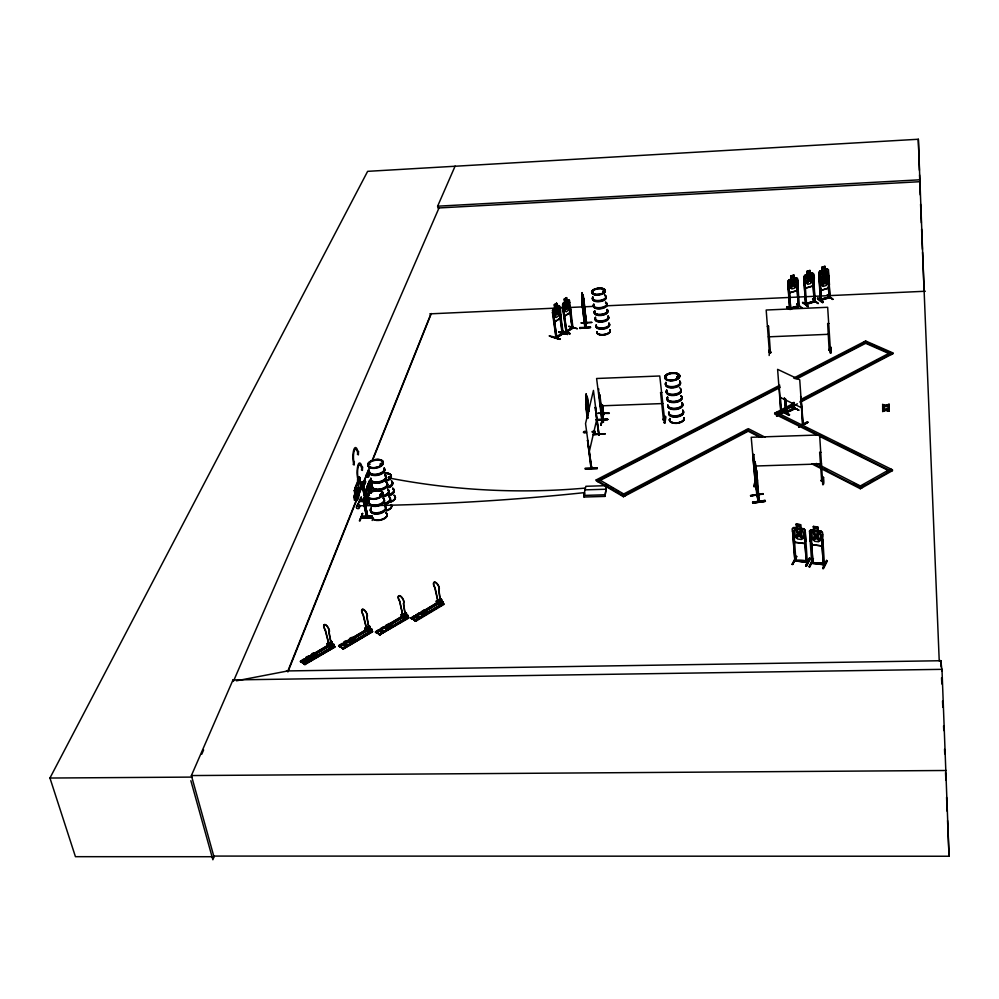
<?xml version="1.0" encoding="UTF-8"?>
<svg xmlns="http://www.w3.org/2000/svg" width="999" height="999" viewBox="0 0 999 999"><rect width="100%" height="100%" fill="white"/><g stroke="black" fill="none" stroke-linecap="round" stroke-linejoin="round"><path stroke-width="1.5" d="M440.309 600.474L440.734 599.4M440.434 600.411L440.447 599.313M814.035 301.835C814.397 298.726 815.796 302.809 814.21 301.748L812.437 275.899L813.498 275.774L812.437 275.899M676.173 423.289L676.173 423.189A7.418 3.759 -6.1 0 1 669.867 418.618M805.843 303.646C805.044 302.335 808.466 304.483 805.656 304.608L803.82 278.509L804.882 278.384L804.008 278.659M330.344 643.518L330.407 642.507L330.769 643.244M331.656 642.007L330.619 643.368M331.755 642.782L331.281 641.833L332.055 642.295M797.364 278.459L799.387 306.318L799.337 305.332L798.476 306.606L796.44 280.507L797.502 280.382L796.44 280.507M440.721 599.15L441.408 599.887M415.746 621.278L444.043 604.37L440.609 601.922L440.259 598.601L441.533 599.363L441.87 602.672M789.922 308.291L790.571 307.829M830.619 347.515L831.006 353.097L830.369 353.122L830.569 347.103M830.681 347.527L830.519 353.047L830.519 347.053M829.133 349.825L830.356 349.263L830.444 350.449L827.659 307.28L766.183 310.027L769.455 352.959L769.38 351.998L770.641 351.948M827.647 323.589L828.683 323.539L827.647 323.589L829.17 350.324L830.444 350.262M830.381 349.488L829.357 349.313M822.751 481.318L821.69 480.994M821.39 480.319L822.689 480.282L821.365 480.581M822.726 484.577C821.328 466.883 825.274 484.577 822.726 484.577L822.901 484.49M823.588 477.647L823.376 484.478L823.114 477.659M819.655 452.41L820.816 452.372L819.655 452.41L821.69 481.031M359.016 477.972L359.228 479.008M359.39 478.309L359.253 477.21L359.403 477.847M360.939 486.888L358.991 477.859L361.363 487.562M359.915 478.209L354.458 490.534M368.144 628.034L368.444 627.022L368.843 627.697M369.205 627.497L369.043 626.485L369.268 627.122M360.889 487.175L360.989 487.999M361.788 487.337L356.393 500.724C363.099 498.626 354.333 467.32 359.553 491.383M365.234 494.18L364.435 493.294L365.085 493.456M364.623 494.205L364.972 494.842M368.856 498.688L366.783 504.358L366.396 502.659M586.226 399.475L587.574 409.578L587.899 404.046M802.459 424.513L800.873 396.566L803.271 424.55C801.448 425.312 804.232 422.377 802.447 423.763M353.958 496.94L354.807 494.667L354.42 490.447L356.531 500.711M405.956 613.748C403.946 611.65 406.893 613.973 406.406 612.924L407.03 616.108L404.682 614.66M756.83 476.386L756.73 478.134L754.682 461.675L755.506 463.873M363.274 498.851C364.385 497.44 362.362 500.936 364.011 502.572M780.968 412.862C782.804 412.799 780.331 414.41 781.38 413.062M779.232 386.138L780.993 413.836M362.437 483.504C363.424 483.341 361.65 481.918 361.875 482.367L366.783 504.358M441.071 600.174L440.409 599.437L440.934 600.287M440.472 599.512L441.396 599.974M597.352 468.356L585.277 468.731M597.302 467.857L585.227 468.206M331.243 642.956L331.393 641.995M585.227 469.105L597.302 468.668M590.496 327.16L579.807 327.585M758.416 500.274L759.252 501.823L756.605 470.829M770.529 351.948L769.555 351.785M770.504 352.697L769.692 352.984M770.666 352.222L770.729 352.722M759.19 500.649L757.304 495.117M595.192 432.13L592.27 432.155L595.192 432.155L595.204 431.243L592.27 431.443M757.08 494.143L756.618 495.329L758.678 501.898L755.269 463.798M769.605 349.987L769.155 355.494M579.807 327.572L579.807 328.371L590.546 327.56L579.807 328.396M754.07 486.625L755.294 479.233L754.769 486.625L754.07 486.65L755.269 479.233M754.257 466.583L757.367 495.854L753.883 454.57L752.746 454.607L755.331 483.017M768.518 326.136L767.482 326.373L768.518 326.136L770.479 352.972L770.429 351.735M755.182 483.329L756.181 483.366M756.38 482.554L755.019 482.03M586.425 432.455C582.529 433.941 582.567 430.332 586.425 431.556M753.883 454.57L752.746 454.607M368.506 627.909L368.206 627.16M368.743 627.772L368.369 627.047M368.968 627.634L368.606 626.91L369.081 627.559M332.055 642.607L332.043 641.92M776.523 415.946L785.314 411.276M560.726 314.548C559.215 326.223 563.261 300.487 556.93 306.531M570.629 308.928L570.117 312.487L564.835 315.921M570.541 308.903L570.267 312.575L564.785 316.071L563.736 313.411M785.489 411.338L776.535 415.909M785.464 410.914L776.76 416.084M405.582 613.124L405.744 613.848M369.33 626.311L370.467 629.894L369.243 629.12L368.831 625.786L370.067 626.56L368.993 626.51L369.205 627.26M440.659 600.287L440.134 599.675M560.102 338.848C562.462 341.396 534.34 330.607 560.189 339.373M560.114 339.335L551.923 336.401M561.8 330.731L570.092 333.666L561.825 331.156M570.017 333.616L561.525 331.418M388.599 477.734C391.146 477.947 388.648 475.699 388.711 477.909M388.861 476.998L388.923 477.647M381.506 494.73L380.969 494.343M382.118 494.592C380.294 497.452 379.645 492.807 380.806 494.955M371.778 517.457L361.114 517.282L371.665 516.883M379.832 495.092L380.307 494.468M380.407 495.204L380.144 494.567M380.469 464.173L382.018 463.386L381.618 463.961M382.018 463.449L381.843 464.235M368.993 495.354L369.043 494.817M368.693 495.204L369.268 494.68M664.285 423.014L665.247 416.358L665.933 416.895L664.947 422.989L664.223 422.452L664.934 422.964M368.656 500.412L359.765 500.624L368.668 500.312M362.162 481.63L362.512 482.779L361.613 483.528L365.434 500.911L361.913 483.216M369.38 464.785L369.942 464.223L368.718 464.423M369.205 464.223L369.655 463.986M664.535 419.081L663.386 418.918L663.486 420.154L660.576 392.619L661.65 392.582L660.576 392.619M663.386 419.418L664.697 418.868M664.31 422.49L665.222 416.358M604.919 496.403L606.643 485.651L585.864 486.288L583.791 495.429L584.015 497.027L604.919 496.403L606.643 485.651M603.359 421.566L602.022 421.341L603.321 421.291M598.988 391.958L602.147 422.315L603.196 422.315M591.108 468.469L591.283 467.832M598.701 433.504L598.551 434.19M591.595 466.895C590.184 468.731 592.145 464.935 591.62 468.519L585.539 423.588L593.456 390.434L599.088 435.164L598.688 433.566M591.683 467.882L587.537 440.134L591.033 468.494M598.563 434.128L598.688 435.177L599.338 434.602M602.185 419.155L600.874 425.274L602.822 419.193L602.172 419.218M600.874 425.262L602.722 418.631M603.371 422.315L603.209 421.066M604.919 434.115L593.219 434.328M599.875 394.93L598.763 395.179L599.875 394.93L603.321 422.277M609.29 413.436L597.664 413.299L609.365 413.074M595.117 407.804L595.654 407.242L595.504 410.726M601.947 419.667C603.146 418.244 601.298 417.857 602.222 418.668M584.015 497.027L584.902 493.106M603.708 414.173L603.196 413.711L601.835 418.618M601.922 419.58L603.471 413.598M589.298 451.648L597.065 418.007M598.626 388.686L598.763 390.397M587.537 414.385C585.726 402.31 588.099 424.275 588.636 409.64M591.795 322.477L581.168 322.989M585.601 404.72L586.138 404.158L587.412 418.344M781.106 411.263L789.123 415.284L781.593 411.039M585.639 396.091L586.226 394.068L588.911 411.401M586.188 399.425L586.226 394.068M586.213 395.142L586.076 397.452L586.363 396.266M587.824 418.331C584.69 411.838 586.076 377.572 588.848 409.353M789.085 415.347L789.547 414.548L781.493 410.552M789.497 415.072L781.468 411.026M582.654 295.954L586.525 323.289L583.241 295.267L582.829 294.73L582.542 295.966L582.242 292.62L581.705 294.33L582.242 292.782M585.339 326.848L585.514 326.448M584.927 326.885L586.076 322.652M586.163 321.865L586.463 322.29M586.613 323.177L583.94 304.782M586.438 322.627L585.039 327.859L581.818 301.76L584.952 327.809M788.611 289.86L789.772 292.844L797.264 290.559L798.126 287.038M814.098 282.43C811.363 292.27 817.157 273.826 812.287 272.989L810.276 273.651M828.408 287.924L829.432 284.553L828.908 275.974L827.671 275.15L828.908 275.974M819.58 278.921L820.129 287.437L821.19 290.347L828.546 288.049L829.37 284.503M828.995 278.296L828.109 281.793L820.691 284.066L819.517 281.181M582.966 297.277L583.553 301.785M823.813 273.626C822.664 276.024 829.607 263.261 824.525 274.6C828.945 277.385 825.449 280.045 823.988 275.412M583.453 311.213L584.465 307.38M582.917 308.666L583.603 311.351L584.577 307.38M581.793 298.576L581.793 294.268L585.626 327.372M582.941 294.73L582.542 295.804M581.93 298.664L582.954 294.855M583.628 298.264L582.305 303.234L583.666 298.264L584.49 307.455L584.378 303.746M365.659 481.593L365.01 481.618M360.989 500.162L360.327 500.187M330.532 643.543L330.145 642.632L330.644 643.294M581.967 294.58L582.23 293.581M582.105 295.629L582.367 294.643M361.188 496.878L358.079 504.083M754.432 464.473L754.682 463.836L755.019 465.447M755.731 478.583L754.707 463.973M362.575 513.848L359.428 520.904L362.562 513.424L362.063 513.948M804.707 543.493L805.431 541.158M805.918 540.072L804.819 543.631L794.829 542.37L793.131 538.461L794.829 542.37M788.611 308.928C784.39 306.531 788.461 305.831 790.122 309.053M786.987 306.618L790.059 309.128M802.497 302.547L808.166 306.606L802.984 302.46M808.029 306.581L802.846 302.435L808.104 306.081M809.652 530.919L810.351 540.746L811.887 544.667L821.952 545.953L823.076 542.37M822.514 302.572L822.989 301.898M556.992 306.381L556.643 303.221L554.233 304.683L554.757 307.929L552.584 310.539L556.231 338.186L556.593 336.663M566.495 330.981L566.133 332.505L562.574 304.882L563.074 303.284L564.735 302.285M562.587 304.92L563.161 303.309L568.531 299.837L569.492 300.437L573.026 328.034L566.208 332.455L562.425 306.755L563.061 306.356L566.92 332.03L565.846 332.342L572.802 327.822M372.152 520.479L373.226 517.569M364.335 500.124L367.682 517.594L364.448 499.512M367.982 517.445L364.136 499.238L367.807 517.494M363.299 499.7L366.733 517.607L367.132 516.858M366.67 501.935L368.244 497.764C365.709 496.166 367.782 480.569 366.608 489.797M362.562 513.424L360.09 520.879M368.656 497.752L366.233 504.27L366.72 502.722M364.635 499.213L364.41 500.262L360.189 500.249M360.639 500.899L360.964 497.614L361.626 499.2L360.639 500.899L360.964 497.614M364.485 493.256L364.16 494.143L368.893 482.942L364.897 495.067M368.893 482.942L364.685 494.018L366.758 504.245M364.473 495.079L368.481 482.954M363.012 500.024L363.911 498.838L363.012 500.024L366.645 517.482M360.976 500.886L361.301 497.602M769.055 350.137L769.692 350.125M370.567 483.341L369.942 482.367L368.319 486.463L368.606 493.131L369.642 493.069L371.266 488.948L371.94 484.328L371.316 480.969M371.266 486.55L372.065 484.328L371.441 480.969L370.442 483.341C367.932 472.889 373.688 491.845 370.704 493.106M366.246 500.886L363.049 483.641M371.603 490.659L370.579 493.106L370.342 492.195L370.941 493.119M371.403 482.08L371.528 484.852L371.815 484.115M367.145 486.525L369.593 480.507L370.13 480.944M367.27 486.525L369.593 480.656M214.323 856.081L212.874 859.752L190.859 780.681M364.66 483.966L364.997 480.744L365.646 482.317L364.66 483.966L364.997 480.744M358.042 504.158L361.363 497.427M358.941 492.032C363.186 479.745 360.814 490.996 361.388 487.262M356.93 498.476L361.563 486.513M368.968 468.519L287.912 670.928L236.413 680.831M371.865 461.288L430.919 313.811M287.887 671.952L356.144 501.411M363.661 482.617L368.868 469.605M372.34 460.939L431.331 313.511M364.997 483.966L365.334 480.731M353.833 496.94L356.481 488.111L357.542 488.061L357.829 494.717L356.168 498.863L355.519 497.902L354.483 500.324L355.382 498.089M359.977 478.134L355.02 489.235M754.645 479.82L755.344 479.82M358.916 478.084L359.253 477.21M354.832 488.286L359.278 477.322L361.076 488.111M354.32 490.534L359.777 477.41M359.116 478.796L359.378 478.146M828.97 296.653C831.193 295.779 827.147 297.702 829.957 297.59L828.471 269.693L827.234 268.856L825.087 269.605M830.082 297.54L820.579 300.449L821.59 300.112L821.34 299.026L820.716 299.475M814.135 301.798L815.221 300.711M677.722 376.586L676.71 377.11M677.022 376.835L677.684 376.236M677.909 376.573L678.571 376.573L677.971 377.26M814.023 300.824L814.934 300.599M201.748 754.245L203.609 749.962M439.011 207.942L233.379 681.405L233.004 679.919L941.982 669.342L949.05 856.243L213.761 856.081M924.137 291.308L918.331 139.248L367.632 171.341L49.95 778.034L75.437 856.68L213.936 856.717L191.396 775.561L233.004 679.919M805.519 303.496L814.173 301.298L805.644 303.684M805.581 304.433L803.82 278.509M920.079 181.693L437.924 208.004L437.624 206.194L455.107 166.121M665.709 377.672L666.283 376.973M665.709 377.272L666.408 376.973L665.771 377.435M665.983 377.535L665.971 377.073M799.387 306.318L789.834 309.215M792.02 564.36L792.731 564.472L796.628 556.356L792.731 564.472M789.672 309.041L787.786 283.129L788.661 282.867L790.671 309.016L790.309 307.854M790.796 308.966L788.661 282.867M811.575 562.912L809.739 566.845L809.078 566.683M809.64 566.683L811.6 562.462M812.886 559.178L813.473 558.728M603.196 413.711L602.135 404.707M602.472 419.58L603.808 413.761M571.903 327.41L572.964 326.985L572.502 328.334M568.955 302.809L569.592 302.397L568.955 302.809L572.315 328.421L569.905 306.83M562.062 333.067L562.837 332.555M562.287 333.878L562.599 332.63M556.368 336.738L555.943 338.112L562.961 333.479M824.525 563.536L812.999 562.612L824.437 563.436L824.737 564.622L811.712 563.286L809.502 530.856L810.988 529.87M824.662 563.548L824.6 564.897M826.523 560.364L827.297 561.076L823.488 568.656L822.764 568.556L826.747 560.926M826.623 560.427L822.751 567.944M826.648 560.839L822.939 568.506M821.278 534.927L822.589 534.815L821.278 534.927L823.388 564.822L823.401 563.361M823.151 564.697L823.526 563.324M821.403 534.665L823.313 564.747M813.111 562.05C813.086 565.609 812.999 559.465 811.625 563.236L824.462 564.872L822.414 532.467L822.514 536.8M821.952 545.953L811.887 544.667M809.015 566.758L811.65 561.65M811.538 562.499L809.739 566.845M807.354 561.113L807.18 561.45C779.208 560.102 811.925 558.916 806.343 562.449L804.083 532.642L805.394 532.529L804.083 532.642M805.669 566.171L809.54 558.029L805.656 565.559L806.38 566.271L810.201 558.641L806.38 566.271M807.18 561.45L807.492 562.562L794.779 560.576L796.066 561.026L795.704 559.952C792.919 559.815 797.339 558.703 796.203 560.764M820.903 531.056L817.969 530.694L820.117 532.217L820.579 539.123L818.631 541.795L814.635 541.296L812.287 538.074L811.8 531.193L813.86 530.219L813.448 526.373L813.661 530.157L810.926 529.732L820.903 531.056L822.364 532.554L820.853 531.181M810.164 540.834L812.025 544.48M796.128 559.69L794.692 559.502M810.813 533.616L809.627 533.466L810.813 533.616L812.911 563.361M604.532 291.633L602.697 291.483M792.02 564.385L794.704 559.303M792.607 563.898L794.63 560.102M602.897 291.296L603.246 291.958M602.984 291.795L604.682 291.621L602.847 291.92M805.768 540.034L805.057 530.219L803.733 528.708L805.157 530.269L807.354 562.524M800.511 524.725L796.265 524.113L800.511 524.725L800.649 528.533L803.646 528.896M592.557 291.783L593.144 292.395M593.381 292.282L592.357 292.158L593.169 291.72M793.818 531.081L792.507 531.193L793.818 531.081L795.941 561.013M368.906 626.598L369.58 627.06M368.194 627.896L369.255 626.685M756.53 494.218L756.767 494.792M406.518 617.832L392.12 626.435M382.093 494.742L380.444 495.192L380.557 494.28M389.972 477.697L389.473 477.035M389.56 477.859C385.589 476.898 390.959 479.395 389.947 476.923M603.171 412.737L603.521 413.199M382.355 464.173L381.718 463.336M380.569 463.623L381.031 464.523M380.519 463.836L381.918 463.761L381.318 464.498M827.671 275.15L820.354 277.422L819.417 278.871L820.404 277.46L822.664 276.873M788.498 289.91L787.986 281.306L788.823 279.845L791.108 279.258L790.771 275.961L794.03 275.037L794.155 278.396L795.828 278.983L796.253 284.977L794.829 288.024L791.857 288.936L790.072 286.85L789.647 280.856L791.171 279.295L790.883 276.036M788.049 281.356L788.923 279.982L796.29 277.747M810.127 273.751L809.914 270.529L806.942 271.428L807.204 274.688L805.694 276.248L806.093 282.242L807.854 284.315L810.813 283.416L812.237 280.369L811.837 274.388L810.177 273.788L810.014 270.392L806.83 271.353L807.092 274.613L804.869 275.237L803.983 276.735L804.57 285.327M813.436 273.901L812.249 273.102L804.919 275.324L803.933 276.686M822.177 270.554L820.666 272.103L821.041 278.084L822.776 280.17L825.736 279.27L827.16 276.224L826.785 270.242L825.137 269.655L824.887 266.396L821.927 267.295L822.177 270.554L819.842 271.091L818.968 272.59L819.967 287.437M794.342 408.454C793.543 410.964 781.593 413.074 786.663 411.925L793.581 408.391L785.651 412.15M405.794 613.673L405.619 612.974M405.219 613.249L405.182 614.06M356.705 484.652L357.917 483.541M357.929 483.391L356.818 484.515M666.408 377.36L666.383 376.885M312.637 655.069L300.974 662L300.399 661.563L327.947 645.279M301.174 662.087L329.795 645.242M307.779 658.353C305.357 662.175 296.303 663.486 303.609 659.153L307.642 662.2M334.116 645.779L303.808 663.486L304.47 664.323L334.628 646.59L304.383 664.26M304.358 664.223L300.549 660.951M821.353 480.044L821.415 481.318M572.989 328.022L572.452 326.973M334.578 646.54L333.778 644.268L330.769 646.041L331.106 647.564L327.759 645.342L327.11 643.618L329.108 642.444M566.683 331.168L565.721 331.418L565.821 332.392M572.102 328.259L569.88 311.75M556.78 336.863L555.819 337.175L562.1 333.329M562.125 332.992L563.124 332.642L563.261 333.616L559.403 306.094M563.136 332.679L562.574 333.079M366.733 629.557L338.624 645.991L341.783 643.606L345.879 646.603L341.783 643.606M351.511 639.497L339.623 646.278L340.022 646.927M342.17 648.114L342.744 648.688L372.315 631.243L342.669 648.638L338.786 645.379M372.003 631.218L372.639 631.63L343.219 649.025L372.627 631.643M401.91 616.633L375.424 632.13L378.546 629.77L382.679 632.717L378.546 629.77M376.311 632.729L381.755 629.545M403.109 613.523L401.173 614.672L401.785 616.383L405.232 618.506L404.932 616.995L407.842 615.272L408.591 617.532L379.807 634.715L378.708 634.19L384.265 631.106M603.184 291.159L602.797 292.058M602.909 291.546L604.358 291.446M603.721 291.883L603.708 291.221M411.888 618.93L411.301 618.356M411.775 618.831L412.412 619.255L417.57 616.183M389.86 477.797L390.347 477.16M420.104 617.707L414.635 620.379M380.669 463.524C378.509 465.322 383.891 464.71 381.93 463.361M438.186 599.974L436.288 601.098L436.9 602.797L440.384 604.894L440.109 603.384L442.957 601.685L443.731 603.983L415.222 620.941L411.176 617.732L414.061 616.008L418.181 618.531L414.061 616.008M781.755 413.898L780.394 396.653M769.392 351.81L769.717 352.734M663.498 419.905L664.56 419.83M793.855 527.597L792.482 528.733L794.692 557.629M809.602 531.006L810.951 529.945M785.589 398.913L786.613 412.774L785.301 398.763M793.281 407.967C795.853 405.244 793.231 414.398 793.805 402.385M794.405 407.717L793.83 408.054M794.48 408.716L785.813 413.099L784.777 399.313M820.391 300.224L818.793 274.363L819.667 274.101L821.44 300.212M759.078 500.736L756.867 495.179M758.553 501.223C760.351 502.147 753.933 485.002 755.993 481.593M577.397 328.771L568.943 326.548M821.565 481.068L822.801 480.994M822.664 481.293L822.514 479.97M571.94 327.672L566.533 331.243L572.227 327.759M563.174 333.616L556.418 338.112M566.72 331.181L566.071 331.568M558.978 331.768L567.582 334.428M559.015 332.317L567.594 334.478M562.375 333.416L556.63 336.925M553.758 318.968L554.932 321.74L560.302 318.132M554.932 321.74L560.364 318.206M568.531 299.837L567.045 300.799M556.018 338.062L552.435 312.387L553.084 311.975L556.955 337.799L556.88 336.75M553.371 312.063L552.435 312.387M559.028 308.404L559.665 307.992L558.741 308.329L562.662 333.991M563.349 306.431L562.425 306.755M755.194 483.091L756.33 483.054M756.355 482.255L754.994 482.342L756.118 481.993M756.28 483.316L756.38 482.017M556.58 303.371L554.408 304.77L554.857 307.954L553.833 309.765L554.657 315.696L556.168 317.482L558.341 316.084L559.14 312.799L558.329 306.868L557.017 306.556L556.643 303.221M566.458 297.752L566.895 300.936L568.269 301.273L569.068 307.18L568.256 310.452L566.121 311.85L564.622 310.065L563.823 304.146L564.835 302.347L564.31 299.113L566.62 297.627L564.21 299.088L564.647 302.26M553.221 309.003L558.566 305.557M676.897 376.66L676.798 377.235M677.11 376.685L678.234 376.348M830.281 350.487L829.282 350.512M807.492 562.562L794.779 560.851L794.829 559.527M380.482 494.717L381.468 495.092M664.772 420.067L663.586 420.117M440.734 603.633L438.698 589.972A4.483 2.01 59.7 0 0 437.737 584.802A4.483 2.01 59.7 0 0 433.828 582.492A4.483 2.01 59.7 0 0 434.79 587.662L437.987 601.997L440.734 603.633L438.923 589.835A4.483 2.01 59.7 0 0 437.962 584.677A4.483 2.01 59.7 0 0 434.041 582.355A4.483 2.01 59.7 0 0 435.015 587.524L438.199 601.86L440.959 603.508M414.335 620.404L419.692 617.07M424.837 613.998L422.053 615.796L424.925 614.248M427.185 612.737L442.282 603.758M414.41 620.454L419.78 617.307M427.272 612.787L440.347 605.032M415.284 620.254L418.181 618.531M420.104 617.37L422.989 615.646L418.881 613.136L415.996 614.86L420.179 617.757L415.996 614.86M425.562 614.123L428.434 612.412L424.313 609.914L421.441 611.625L425.636 614.51L421.441 611.625M422.577 616.133L425.249 614.635M427.722 613.061L441.958 604.657M415.134 620.891L443.643 603.746M381.343 632.679L408.129 616.783M386.663 629.62L390.597 627.285M375.587 631.518L379.645 634.103L382.605 632.342M384.565 631.168L387.512 629.42L383.441 626.86L380.507 628.608L384.64 631.555L380.507 628.608M390.122 627.884L393.057 626.136L388.986 623.588L386.051 625.324L390.197 628.259L386.051 625.324M436.613 601.298L438.511 600.162M379.807 634.715L408.953 617.969L408.554 617.345L379.52 634.74L379.645 634.103M440.084 600.611L441.246 599.3M411.051 618.431L438.798 601.673M411.089 618.431L437 603.059M416.77 615.684L411.613 618.768M419.243 614.123L421.903 612.624M424.375 611.063L437.325 603.446M439.011 602.534L412.025 618.806L439.085 602.772M440.609 601.922L443.231 603.184L442.957 601.685M420.042 614.61L422.702 613.111M425.174 611.55L439.41 603.159M440.109 603.384L443.269 601.873M372.227 630.993L342.407 648.463L369.093 632.679M401.486 614.872L403.421 613.723M402.884 615.571L399.75 601.061A4.508 1.948 59.8 0 1 398.726 595.879A4.508 1.948 59.8 0 1 402.585 598.239A4.508 1.948 59.8 0 1 403.608 603.408L405.594 617.245L402.884 615.571L399.525 601.186A4.508 1.948 59.8 0 1 398.501 596.016A4.508 1.948 59.8 0 1 402.36 598.364A4.508 1.948 59.8 0 1 403.384 603.546L405.594 617.245M375.449 632.18L403.134 615.621M376.036 632.567L381.293 629.445M383.816 627.859L403.546 616.246M381.68 629.308L376.236 632.679L375.649 631.917L380.082 635.114M384.078 628.021L403.933 616.108M384.165 628.071L404.008 616.346M404.907 612.312L405.781 615.334M384.603 628.346L404.333 616.733M408.154 615.471L405.257 617.195L405.631 619.08L401.548 616.558L401.173 614.672M366.795 627.147L364.835 628.296L367.108 627.347M304.67 664.26L334.927 647.002L334.54 646.353L304.208 664.148M304.895 664.622L334.94 646.99M343.793 642.419C355.931 648.726 337.05 642.644 346.79 640.659L350.874 643.643L346.79 640.659M349.438 639.085C361.601 645.366 342.719 639.335 352.422 637.325L356.518 640.309M366.558 629.195L369.468 630.781L366.558 629.195L363.037 614.785A4.545 1.886 59.9 0 1 361.95 609.59A4.545 1.886 59.9 0 1 365.759 612A4.545 1.886 59.9 0 1 366.845 617.182L369.243 630.906M338.624 645.991L367.432 628.858M344.593 643.256L339.161 646.365L338.848 645.766L343.269 649.013M347.165 641.645L349.925 640.109M353.833 637.712L365.921 630.656M339.423 646.54L344.955 643.131M347.427 641.808L350.299 639.984M352.959 638.398L367.632 629.745M352.972 638.586L367.719 629.982M339.985 646.927L368.032 630.369M365.147 628.496L365.459 630.019L368.856 632.18L368.544 630.669L371.503 628.92L372.202 631.018M368.544 630.669L371.815 629.12M347.427 644.705L344.767 646.478L347.515 644.954M350.1 643.319L371.815 630.431L371.503 628.92M350.174 643.368L368.856 632.317M342.782 648.001L345.791 646.216M347.789 645.029L350.786 643.256M353.459 641.695L356.443 639.922M327.41 643.831L329.42 642.644M330.769 643.568L333.042 645.079L331.968 642.182M305.657 657.954C317.645 664.447 298.901 658.079 308.703 656.156L312.749 659.203L308.703 656.156M330.182 643.393L330.132 642.856M311.426 654.57C323.426 661.026 304.683 654.707 314.46 652.772L318.506 655.806L314.46 652.772M328.858 644.517L331.493 646.266L328.908 632.517A4.57 1.823 60 0 0 327.747 627.31A4.57 1.823 60 0 0 323.988 624.862A4.57 1.823 60 0 0 325.15 630.069L328.858 644.517L331.73 646.141L329.133 632.379A4.57 1.823 60 0 0 326.935 625.811A4.57 1.823 60 0 0 324.026 626.823M300.424 661.6L328.034 645.516M315.247 653.533L329.558 645.117M309.203 657.467L313.187 655.219M315.584 653.758L328.796 646.028M332.342 641.882L330.856 641.246L331.83 644.28M330.419 645.666L301.698 662.474L301.386 661.875M330.769 646.041L334.091 644.467M331.243 647.614L303.821 663.673M304.483 663.636L307.555 661.825M309.603 660.614L312.662 658.816M315.372 657.217L318.419 655.431M366.845 617.182L367.07 617.057A4.545 1.886 59.9 0 0 365.984 611.863A4.545 1.886 59.9 0 0 362.175 609.465A4.545 1.886 59.9 0 0 363.261 614.66L366.783 629.07M603.159 421.316L602.26 421.353M325.15 630.069L325.387 629.932A4.57 1.823 60 0 1 324.325 627.834M606.83 312.412L606.793 311.651M604.083 291.783L603.983 291.071M861.712 486.101L864.347 484.627M870.928 480.919L873.563 479.433M886.725 472.015L889.36 470.529M813.149 463.686L860.314 487.862L892.407 469.78L892.444 470.666L860.364 488.748L811.812 463.861M860.339 485.951L890.633 468.906L892.444 470.666M798.938 427.085C813.586 417.919 808.029 424.051 798.663 426.423L807.492 421.703L807.741 422.327M798.701 426.998L807.729 422.302M562.737 333.554L559.989 312.437M553.496 314.997L556.73 337.587M801.26 396.74L800.561 396.728M779.22 411.713L776.46 413.161L776.385 412.312L892.407 469.78M810.963 395.08L813.723 393.631M816.483 392.182L819.242 390.734M835.813 382.055L844.093 377.709M856.518 371.203L862.037 368.306M875.836 361.076L878.596 359.628M881.355 358.179L884.115 356.73M623.713 493.981L748.301 428.646L764.947 437.162M794.542 404.395L777.959 413.087L778.034 413.948L797.364 403.808M800.062 401.498L892.806 352.872L892.831 353.708L800.124 402.36M634.865 489.06L640.384 486.176M650.037 481.106L652.797 479.657M659.702 476.036L662.462 474.587M674.874 468.069L680.394 465.172M690.047 460.102L692.806 458.666M699.712 455.044L702.472 453.596M714.884 447.077L721.79 443.456M730.069 439.11L732.829 437.662M739.722 434.041L742.482 432.592M596.166 479.932L623.339 495.866L748.114 430.369L748.189 431.231L623.451 496.74L596.278 480.806L596.166 479.932L779.807 385.227M816.52 434.815L774.737 414.061L774.675 413.211L794.342 402.909M801.248 399.288L889.61 352.997M793.618 378.109L865.621 340.971L892.806 352.872M621.128 467.982L623.888 466.558M630.794 462.999L633.553 461.575M650.112 453.022L652.871 451.598M659.777 448.039L662.537 446.615M679.108 438.062L681.867 436.638M688.761 433.079L694.293 430.232M708.091 423.114L710.851 421.678M717.757 418.119L730.182 411.713M746.74 403.159L757.791 397.465M808.865 371.116L811.625 369.692M818.518 366.121L821.278 364.697M837.849 356.156L840.609 354.732M847.514 351.173L853.034 348.314M779.957 386.688L597.639 480.806L597.752 481.668L780.032 387.525M795.154 378.846L865.596 342.482L865.646 343.306L796.603 378.971M790.983 406.256L798.988 410.302L790.509 405.956M362.874 483.766L361.663 483.828L362.4 482.779M790.721 308.029L798.288 305.931L789.722 308.316M807.604 561.188L807.679 562.262L806.355 562.412M330.169 642.644L331.356 642.881M785.376 412.013L785.988 413.099L784.377 397.652M368.706 494.967L369.455 495.504L368.556 495.392M666.221 377.51L665.734 377.535M369.193 495.404L368.993 495.104M380.644 463.611L382.068 463.673M786.213 412.575L786.638 411.638M882.679 404.92L885.226 406.181L882.704 405.494L882.679 404.458L885.838 405.344L889.085 404.22L889.11 405.282L889.085 404.22M885.201 405.606L882.679 406.468L882.716 407.53L885.913 406.418L889.122 407.33L889.098 406.293L886.525 405.582L889.122 406.868M882.691 408.878L885.239 410.152L882.716 409.453L882.691 408.416L885.863 409.315L889.11 408.179L889.147 409.253L889.11 408.179M885.901 409.827L882.691 410.939L885.239 410.152M885.888 409.89L889.135 408.753M885.214 409.578L882.691 410.452L882.729 411.513L885.938 410.402L889.16 411.313L889.135 410.264L886.55 409.553L889.135 410.264M882.679 406.955L889.11 404.795L886.525 405.582M886.55 409.553L889.122 408.678M882.716 407.043L885.226 406.181M821.19 290.347L828.546 288.049M822.464 273.664L825.399 272.752M824 275.736C823.688 279.133 818.78 282.305 823.213 274.975C817.694 270.23 824 271.366 823.9 274.001M822.352 273.589L825.449 272.577L825.599 275.961L827.696 275.312M786.563 307.255L790.172 309.59M796.752 304.121L802.384 308.067M812.587 299.513L818.331 303.484L812.562 298.976L813.111 299.3M827.896 295.155L827.347 294.842L832.642 299.475M790.634 308.766L799.225 306.131L799.163 305.195M820.454 299.5L828.995 297.153L821.116 299.063M806.293 304.146L815.097 301.498M820.441 300.262L829.919 297.352M823.051 302.435L822.514 302.597C814.66 298.014 816.745 295.467 823.014 301.898L817.681 298.276L822.914 302.397M788.848 283.004L787.786 283.129M827.372 271.765C829.295 270.579 825.661 274.313 827.659 276.336M819.854 274.238L818.793 274.363M789.784 292.657L797.264 290.559M805.781 288.037L813.074 285.814M813.211 285.939L805.706 288.174L804.62 285.239M827.971 281.668L820.703 283.891L819.617 281.131M790.946 276.074L793.93 275.175M794.105 278.346C799.612 275.087 797.302 284.328 798.026 287.063M819.954 271.228L827.247 269.018M678.159 376.91L677.347 376.935M796.016 556.805L796.678 556.967M821.253 299.987L820.142 281.718M814.847 301.523L813.311 275.637M798.526 305.644L799.063 305.219M829.857 296.416L830.007 297.515L828.708 279.108M828.308 286.988L829.27 297.777M805.743 303.646L805.918 304.583L815.184 301.673L813.373 273.851M789.822 308.279L789.997 309.228M755.818 467.407L755.381 463.848M756.293 468.893L756.493 470.879L754.682 463.836M755.232 473.888L755.768 478.146L755.369 473.863M750.524 495.679L763.086 493.806M750.611 495.891L763.174 494.068M750.636 496.053L763.161 493.631L750.574 495.467M752.609 502.197L765.259 500.412L752.609 502.222L752.771 503.171L765.396 501.261L752.771 503.146M765.409 501.336L752.659 502.697M664.397 419.155L664.685 420.117L659.752 375.986L596.603 378.496L602.147 422.315M756.081 472.477L758.678 501.823M677.672 376.186L678.508 376.386M380.919 494.105L382.23 494.692M380.769 495.392L381.668 494.33M559.103 332.18L567.132 334.203M437.624 206.194L920.017 179.795M582.092 297.452L583.478 306.993L583.778 302.085M581.905 300.237L585.402 327.847L586.663 322.727M581.168 322.852L591.795 322.352M579.857 328.109L590.496 327.073M429.807 313.861L555.394 308.129M558.503 307.992L563.174 307.779M569.393 307.492L594.293 306.356M606.73 305.794L925.349 291.246M769.592 352.772L770.616 352.722M768.306 336.85L829.32 334.265M587.187 396.665L588.786 409.702L588.511 405.694M585.864 400.774L587.961 417.769M602.322 422.102L603.334 422.04M604.845 433.691L593.156 434.715M593.156 434.565L604.982 433.916L593.231 434.34M600.149 405.881L662.812 403.546M596.278 419.393L607.954 419.443L596.266 420.179M596.328 419.767L607.929 419.418L596.316 419.88M586.5 432.117L583.541 432.117M592.32 431.93L595.279 431.805M583.491 432.467L586.413 432.355M365.072 494.592L367.033 503.696L366.795 502.534M823.651 477.697L822.914 477.147M822.502 480.282L821.515 480.294M821.553 481.306L822.676 481.006M361.675 516.633L372.202 516.308A7.805 4.096 -11.5 0 0 378.958 520.442A7.805 4.096 -11.5 0 0 387.275 514.872M361.538 516.895L372.078 516.52M372.065 516.695L361.413 516.471L371.978 516.121A7.78 4.083 -11.5 0 0 380.869 519.655A7.78 4.083 -11.5 0 0 385.939 512.587M361.201 517.782L371.74 517.357M753.683 466.071L821.553 463.911M369.593 480.507L370.117 481.068M361.338 487.462L359.69 477.31M353.908 496.903L354.608 500.324M584.89 489.872L605.744 489.235M363.062 499.75L360.065 499.837L363.124 500.237M355.831 500.299L355.382 497.902M366.109 500.224L369.068 500.137M368.731 500.786L359.84 501.173L368.781 500.886M583.791 495.429L604.707 494.792M798.476 409.977L790.534 406.331M939.222 660.639L940.846 660.614L941.108 666.945M286.451 670.953L940.846 660.726L942.032 670.928L941.982 669.342M940.846 660.726L939.222 660.751L922.552 252.385M191.396 775.561L946.278 770.491M49.95 778.034L191.82 777.097M806.268 560.951L806.555 562.025M793.73 409.053L793.281 402.934M381.118 494.143L381.805 494.53M829.407 350.524L829.12 349.35M441.296 600.062L440.971 599.138M755.306 483.354L751.211 437.287L819.63 434.952L822.564 481.343M408.104 617.494L379.333 634.627M817.881 303.534L812.724 299.413M371.291 630.806L371.853 631.131M813.411 526.461L817.756 526.91L817.969 530.694L817.619 527.01M813.561 526.598L817.582 527.097L817.831 530.806M803.733 528.708L793.78 527.472L792.332 528.671L794.867 560.951L794.58 559.815M793.805 527.684L796.653 528.034L796.265 524.113M794.917 542.257L804.744 543.419M810.264 558.703L809.502 558.016M304.932 664.672L300.637 661.326M802.871 424.737L799.737 379.795L777.609 369.343L780.993 413.923M380.694 495.304L379.945 495.117M366.483 500.287L363.112 483.179M441.383 599.662L440.01 598.751M757.055 494.068L757.279 494.817L757.155 494.205M756.855 495.829L754.445 467.17M569.405 300.412L568.419 299.937M882.704 405.032L889.098 406.755M882.716 408.991L889.16 411.313M553.171 308.928L552.497 310.514L554.969 321.603M564.785 316.071L563.723 313.324M568.781 326.149L577.035 328.546M561.788 331.243L570.092 333.666M558.941 331.78L567.195 334.215M831.106 347.515L830.494 347.053M825.549 275.911L827.184 276.498L827.547 282.455L826.136 285.502L823.201 286.413L821.478 284.353L821.103 278.384L822.502 276.748M676.96 377.347L678.796 377.16L678.433 376.261M586.138 323.239L583.828 305.244M366.546 503.196L366.87 502.672M330.881 643.156L330.207 643.206M873.813 345.379L865.658 341.808L865.621 340.971M876.535 346.566L880.606 348.351M883.328 349.538L887.399 351.323M890.121 352.51L892.831 353.708M864.035 341.795L891.208 353.708L891.245 354.545L864.073 342.62M405.744 612.687L406.78 616.258L405.532 615.484M779.757 397.165L801.722 407.854M805.706 427.672L808.491 429.046M819.642 434.577L826.598 438.024M837.749 443.556L848.888 449.075M851.672 450.462L861.425 455.294M774.675 413.211L888.885 469.892L888.923 470.779L819.305 436.201M816.308 463.424L862.1 486.85L862.149 487.749M824.687 468.568L827.459 469.992M853.82 483.491L859.377 486.326M761.812 437.387L746.553 429.57L746.628 430.419M748.014 431.131L759.103 436.825M606.056 484.465L608.628 485.964M611.201 487.475L613.773 488.973M616.346 490.484L618.918 491.983M621.49 493.494L625.349 495.754L625.237 494.867L599.525 479.832L599.637 480.694M424.313 609.914L428.434 612.412M418.881 613.136L422.989 615.646M404.008 615.996L405.819 617.107M388.986 623.588L393.057 626.136M383.441 626.86L387.512 629.42M368.569 625.936L369.805 626.71M353.509 638.361L355.519 639.66M330.856 641.246L332.068 642.045L332.779 645.229L331.568 644.43M304.683 660.202L306.656 661.538M825.174 269.468L824.987 266.258L821.815 267.22L822.015 270.429M819.842 271.091L818.905 272.54L820.516 300.437M827.347 294.842L833.178 299.313M827.447 295.217L832.779 299.363M787.936 281.343L789.734 309.24M806.63 304.308L806.23 303.209M796.802 303.971L801.897 308.279M415.759 621.266L411.176 617.732M804.67 285.289L805.831 288.087M587.037 403.134L587.749 406.406L587.037 404.258C588.523 420.254 584.577 393.531 586.825 402.784L586.825 398.014L586.675 398.813M754.682 461.675L755.444 464.11M755.132 463.998L755.544 465.297M755.269 466.608L756.156 468.993M755.831 473.251L756.48 475.287M755.768 478.084L757.392 483.291L757.417 480.319M331.855 642.382L331.119 643.019L330.644 642.369M325.387 629.932L329.083 644.392M327.11 643.618L327.535 645.516L331.493 648.139L331.069 646.241M368.831 625.786L369.28 627.896M368.856 630.869L369.255 632.767L365.234 630.194L364.835 628.296M583.029 308.666L583.566 311.351M370.067 626.56L370.729 629.745M357.142 497.527L357.342 498.464M362.5 484.503L363.049 487.437M363.661 490.222L365.085 497.452M363.898 498.076L364.136 499.238M363.561 498.089L363.848 499.999M363.611 499.55L364.173 502.497M365.659 509.64L366.221 512.599M364.598 505.469L366.071 512.674M363.224 482.754L366.708 500.349M362.5 481.618L362.737 482.767M362.937 483.491L367.045 503.471M371.079 486.513L371.553 488.898M755.806 467.445L758.99 501.161M436.288 601.098L436.65 602.984L440.771 605.456L440.422 603.571M441.533 599.363L442.12 602.522M367.07 617.057L369.468 630.781M563.261 307.854L566.545 331.955M562.662 304.907L563.811 313.349M559.977 317.37L562.187 333.991M587.537 440.134L591.196 467.969M566.52 297.602L566.982 300.961M587.899 406.893L588.311 409.915M586.101 394.068L586.55 397.627M585.726 404.17L587.549 417.794M595.242 407.255L596.578 417.482M596.965 420.417L599.088 435.164M595.891 413.661L598.701 435.114M602.534 404.695L603.621 414.285L602.422 405.232M602.01 405.244L603.071 414.198M603.359 421.079L603.446 422.265M599.525 396.353L599.962 399.488M600.349 402.497L602.409 419.568L600.224 403.034M599.25 395.504L599.837 400.025M623.339 495.866L623.451 496.74M663.386 418.918L663.461 420.117M756.63 470.866L757.442 480.419M754.819 461.663L756.38 479.632M795.004 559.465L795.067 560.576M793.368 407.892L793.631 409.103M800.549 524.637L800.823 528.346L802.921 529.945L803.421 536.825L801.498 539.497L797.527 538.998L795.179 535.789L794.655 528.921L796.702 527.959L796.428 524.263M804.22 532.38L804.645 538.324M804.869 541.296L806.38 562.087M794.542 407.604L794.517 408.741L794.08 402.535M792.994 402.797L793.356 408.966M810.951 533.354L813.049 563.386M796.628 280.644L798.338 306.606M822.701 539.61L822.889 542.42M804.694 278.246L806.58 304.383M812.624 276.036L814.21 301.973M819.667 274.101L819.954 278.671M820.691 299.463L820.778 300.412M828.246 271.503L828.521 276.061M827.559 271.903L829.133 297.789M860.314 487.862L860.364 488.748M885.838 405.344L885.913 406.418M885.863 409.315L885.938 410.402M941.558 677.797L941.82 684.003M942.544 701.073L942.806 707.28M943.58 725.898L943.78 730.556M944.554 749.175L944.754 753.833M945.529 772.452L945.866 780.219M946.577 797.277L947.164 811.25M947.551 820.554L949.05 856.243M920.579 204.133L921.34 222.814M921.59 229.046L922.414 249.275M918.331 139.248L919.405 170.292M919.555 174.912L920.241 194.892M889.098 406.293L889.122 407.33M882.679 404.458L882.704 405.494M882.679 406.468L882.716 407.53M882.691 408.416L882.716 409.453M882.691 410.452L882.729 411.513M584.34 492.644A1479.644 905.668 -2 0 1 359.977 505.769M357.068 506.206A1.573 1.274 19.8 0 1 357.804 504.57A1.573 1.274 19.8 0 1 359.852 505.432A1.573 1.274 19.8 0 1 359.116 507.067M585.377 488.074A815.172 754.045 83.2 0 1 391.396 478.446M367.245 475.499A1.536 1.249 20.8 0 1 366.745 473.851A1.536 1.249 20.8 0 1 368.494 473.364A1.536 1.249 20.8 0 1 369.605 474.837M389.36 624.887A1.511 0.862 -12.2 0 1 390.971 625.799A1.511 0.862 -12.2 0 1 388.536 626.523A1.511 0.862 -12.2 0 1 388.986 624.999M385.327 473.663A7.717 3.934 -11.2 0 1 391.333 476.486A7.717 3.934 -11.2 0 1 386.076 481.256M394.093 495.204A7.667 3.984 -11.2 0 1 390.109 501.823M385.252 473.251A7.742 3.946 -11.2 0 1 391.283 476.086A7.742 3.946 -11.2 0 1 386.014 480.869M391.233 480.432A7.717 3.959 -11.2 0 1 387.212 487.012M392.957 489.298A7.705 3.971 -11.2 0 1 388.948 495.904M392.957 488.811A7.805 4.033 -11.2 0 1 388.898 495.516M392.882 488.424A7.805 4.033 -11.2 0 1 388.823 495.129M392.707 488.024A7.705 3.971 -11.2 0 1 388.698 494.63M392.357 482.055A7.83 4.008 -11.2 0 1 387.4 487.899M392.282 481.655A7.83 4.008 -11.2 0 1 387.325 487.512M395.055 496.453A7.692 3.996 -11.2 0 1 390.197 502.272M392.345 482.529A7.717 3.959 -11.2 0 1 389.26 487.587M394.143 495.354A7.705 3.996 -11.2 0 1 390.147 501.998M384.777 506.63A7.805 4.083 -11.5 0 1 379.682 513.686A7.805 4.083 -11.5 0 1 370.804 510.027M384.777 506.143A7.917 4.133 -11.5 0 1 383.529 511.675A7.917 4.133 -11.5 0 1 373.501 513.399A7.917 4.133 -11.5 0 1 371.303 508.454M386.051 512.999A7.805 4.096 -11.5 0 1 386.913 513.861M385.989 512.737A7.805 4.096 -11.5 0 1 380.906 519.83A7.805 4.096 -11.5 0 1 372.028 516.146M383.266 498.489A7.93 4.121 -11.4 0 1 378.084 505.631A7.93 4.121 -11.4 0 1 369.068 501.935M385.377 506.193A7.805 4.071 -11.5 0 1 377.422 512.749A7.805 4.071 -11.5 0 1 371.228 507.629M384.128 499.825A7.83 4.058 -11.4 0 1 378.159 506.018A7.83 4.058 -11.4 0 1 369.081 503.471M384.702 505.744A7.917 4.133 -11.5 0 1 383.454 511.288A7.917 4.133 -11.5 0 1 373.426 513.011A7.917 4.133 -11.5 0 1 371.228 508.054M383.179 498.089A7.93 4.121 -11.4 0 1 377.997 505.232A7.93 4.121 -11.4 0 1 368.981 501.535M384.228 499.537A7.83 4.058 -11.4 0 1 375.886 505.069A7.83 4.058 -11.4 0 1 368.993 501.086M383.004 497.689A7.83 4.058 -11.4 0 1 383.866 498.538M386.251 477.797A7.805 3.984 -11.2 0 1 377.934 483.229A7.805 3.984 -11.2 0 1 371.066 479.345M385.027 475.986A7.805 3.984 -11.2 0 1 385.889 476.81M385.027 475.499A7.917 4.033 -11.2 0 1 379.87 482.492A7.917 4.033 -11.2 0 1 370.866 478.896M372.165 486.863A7.805 3.996 -11.3 0 0 382.192 489.085A7.805 3.996 -11.3 0 0 386.301 482.417A7.792 3.996 -11.3 0 1 382.205 489.16A7.792 3.996 -11.3 0 1 372.19 486.938M386.188 481.993A7.767 3.984 -11.3 0 1 382.105 488.636A7.767 3.984 -11.3 0 1 372.115 486.426M386.251 482.155A7.805 3.996 -11.3 0 1 382.142 488.823A7.805 3.996 -11.3 0 1 372.115 486.6M384.39 468.606A7.93 4.021 -11.2 0 1 377.322 474.962A7.93 4.021 -11.2 0 1 369.318 471.178M384.777 474.687A7.805 3.971 -11.2 0 1 379.682 481.593A7.805 3.971 -11.2 0 1 370.804 478.046M384.378 469.08A7.817 3.959 -11.2 0 1 377.41 475.349A7.817 3.959 -11.2 0 1 369.518 471.628M384.952 475.099A7.917 4.033 -11.2 0 1 379.795 482.092A7.917 4.033 -11.2 0 1 370.791 478.496M384.315 468.206A7.93 4.021 -11.2 0 1 377.247 474.562A7.93 4.021 -11.2 0 1 369.243 470.779M384.128 467.782A7.817 3.959 -11.2 0 1 378.159 473.851A7.817 3.959 -11.2 0 1 369.081 471.391M387.275 483.966A7.767 3.984 -11.3 0 1 380.357 490.247A7.767 3.984 -11.3 0 1 372.502 486.488M391.358 504.72A7.755 4.046 -11.4 0 1 386.451 510.614M391.283 504.557A7.705 4.021 -11.4 0 1 386.401 510.402M387.812 490.172A7.767 4.008 -11.3 0 1 383.741 496.853M388.411 489.722A7.767 4.008 -11.3 0 1 383.479 495.566M390.159 498.626A7.755 4.021 -11.3 0 1 385.252 504.495M389.298 497.302A7.855 4.083 -11.3 0 1 385.189 504.095M389.223 496.915A7.855 4.083 -11.3 0 1 385.114 503.708M389.048 496.515A7.755 4.021 -11.3 0 1 384.99 503.209M387.812 489.685A7.88 4.071 -11.3 0 1 383.678 496.453M387.737 489.298A7.88 4.058 -11.3 0 1 383.604 496.066M391.421 504.982A7.755 4.046 -11.4 0 1 386.513 510.876M607.017 304.57A6.843 3.109 -7.2 0 1 599.487 308.891A6.843 3.109 -7.2 0 1 593.968 305.17M605.619 303.221A6.843 3.109 -7.2 0 1 606.53 303.833M605.644 302.772A6.943 3.159 -7.2 0 1 605.382 306.88A6.943 3.159 -7.2 0 1 596.59 308.354A6.943 3.159 -7.2 0 1 593.831 304.745M607.28 309.877A6.843 3.134 -7.2 0 1 601.136 314.885A6.843 3.134 -7.2 0 1 594.73 311.201A6.818 3.122 -7.2 0 0 601.123 314.847A6.818 3.122 -7.2 0 0 607.255 309.852M607.205 309.415A6.818 3.122 -7.2 0 1 601.073 314.41A6.818 3.122 -7.2 0 1 594.692 310.739M607.255 309.578A6.843 3.134 -7.2 0 1 601.098 314.585A6.843 3.134 -7.2 0 1 594.692 310.901M604.745 295.617A6.956 3.134 -7.2 0 1 604.482 299.712A6.956 3.134 -7.2 0 1 595.679 301.174A6.956 3.134 -7.2 0 1 592.919 297.59M605.469 302.023A6.843 3.109 -7.2 0 1 605.207 306.081A6.843 3.109 -7.2 0 1 596.54 307.53A6.843 3.109 -7.2 0 1 593.818 303.971M606.131 297.402A6.856 3.097 -7.2 0 1 598.576 301.723A6.856 3.097 -7.2 0 1 593.056 298.014M605.594 302.41A6.943 3.159 -7.2 0 1 605.332 306.518A6.943 3.159 -7.2 0 1 596.553 307.979A6.943 3.159 -7.2 0 1 593.781 304.383M606.118 296.603A6.956 3.134 -7.2 0 1 598.463 300.974A6.956 3.134 -7.2 0 1 592.869 297.215M604.707 295.242A6.956 3.134 -7.2 0 1 605.631 295.866M604.582 294.867A6.868 3.097 -7.2 0 1 604.32 298.901A6.868 3.097 -7.2 0 1 595.629 300.349A6.868 3.097 -7.2 0 1 592.907 296.815M609.04 324.088A6.806 3.159 -7.2 0 1 603.808 329.008A6.806 3.159 -7.2 0 1 596.116 326.248M609.065 323.651A6.906 3.197 -7.2 0 1 602.872 328.771A6.906 3.197 -7.2 0 1 596.415 324.987M609.777 329.995A6.806 3.172 -7.2 0 1 604.545 334.94A6.806 3.172 -7.2 0 1 596.853 332.168M607.33 310.464A6.818 3.122 -7.2 0 1 601.211 315.472A6.818 3.122 -7.2 0 1 594.83 311.8M609.752 329.757A6.806 3.172 -7.2 0 1 604.52 334.702A6.806 3.172 -7.2 0 1 596.828 331.93M607.317 310.102A6.843 3.134 -7.2 0 1 601.161 315.122A6.843 3.134 -7.2 0 1 594.755 311.438M608.191 316.571A6.918 3.184 -7.2 0 1 601.985 321.666A6.918 3.184 -7.2 0 1 595.504 317.919M608.891 322.902A6.806 3.147 -7.2 0 1 603.658 327.822A6.806 3.147 -7.2 0 1 595.966 325.075M608.154 317.008A6.818 3.134 -7.2 0 1 602.035 322.04A6.818 3.134 -7.2 0 1 595.654 318.331M609.028 323.289A6.906 3.197 -7.2 0 1 603.721 328.284A6.906 3.197 -7.2 0 1 595.916 325.487M608.154 316.208A6.918 3.184 -7.2 0 1 601.935 321.303A6.918 3.184 -7.2 0 1 595.466 317.545M608.016 315.821A6.818 3.134 -7.2 0 1 601.885 320.841A6.818 3.134 -7.2 0 1 595.491 317.145M680.569 389.672A7.468 3.696 -6.2 0 1 674.175 395.479A7.468 3.696 -6.2 0 1 666.87 391.096M680.619 389.21A7.567 3.746 -6.2 0 1 674.138 395.092A7.567 3.746 -6.2 0 1 666.72 390.646M681.256 396.029A7.468 3.709 -6.2 0 1 674.862 401.86A7.468 3.709 -6.2 0 1 667.557 397.44M681.231 395.779A7.468 3.709 -6.2 0 1 674.837 401.61A7.468 3.709 -6.2 0 1 667.532 397.19M681.168 395.592A7.418 3.684 -6.2 0 1 674.812 401.386A7.418 3.684 -6.2 0 1 667.544 397.003M679.819 381.593A7.592 3.721 -6.2 0 1 673.314 387.45A7.592 3.721 -6.2 0 1 665.896 383.042M681.031 389.273A7.468 3.684 -6.2 0 1 673.076 394.268A7.468 3.684 -6.2 0 1 666.733 389.822M679.395 387.674A7.468 3.684 -6.2 0 1 680.444 388.399M679.77 382.068A7.48 3.671 -6.2 0 1 673.363 387.849A7.48 3.671 -6.2 0 1 666.033 383.491M680.581 388.811A7.567 3.746 -6.2 0 1 674.1 394.705A7.567 3.746 -6.2 0 1 666.683 390.259M679.782 381.193A7.592 3.721 -6.2 0 1 673.276 387.063A7.592 3.721 -6.2 0 1 665.846 382.642M679.632 380.781A7.48 3.671 -6.2 0 1 673.226 386.563A7.48 3.671 -6.2 0 1 665.896 382.217M682.841 411.201A7.418 3.734 -6.1 0 1 678.396 416.733A7.418 3.734 -6.1 0 1 668.893 414.56M682.891 410.726A7.517 3.784 -6.1 0 1 677.434 416.533A7.517 3.784 -6.1 0 1 668.656 413.161M684.103 418.356A7.418 3.759 -6.1 0 1 676.211 423.414A7.418 3.759 -6.1 0 1 669.904 418.868M684.04 417.932A7.393 3.746 -6.1 0 1 676.173 422.977A7.393 3.746 -6.1 0 1 669.879 418.444A7.355 3.721 -6.1 0 0 676.173 422.964A7.355 3.721 -6.1 0 0 684.003 417.944M681.892 397.602A7.43 3.696 -6.2 0 1 673.975 402.609A7.43 3.696 -6.2 0 1 667.657 398.139M684.078 418.106A7.418 3.759 -6.1 0 1 676.186 423.176M682.105 403.209A7.542 3.771 -6.2 0 1 676.623 409.003A7.542 3.771 -6.2 0 1 667.832 405.644M682.717 409.94A7.418 3.734 -6.1 0 1 677.322 415.659A7.418 3.734 -6.1 0 1 668.668 412.337M682.055 403.671A7.43 3.721 -6.2 0 1 676.648 409.39A7.43 3.721 -6.2 0 1 667.981 406.069M682.854 410.339A7.53 3.784 -6.1 0 1 676.41 416.283A7.53 3.784 -6.1 0 1 669.043 411.775M682.055 402.822A7.542 3.771 -6.2 0 1 676.585 408.603A7.542 3.771 -6.2 0 1 667.794 405.257M681.917 402.41A7.443 3.721 -6.2 0 1 676.51 408.116A7.443 3.721 -6.2 0 1 667.844 404.807M358.479 477.397L358.354 480.844L357.405 480.144L357.767 479.195A10.564 2.835 88 0 1 358.166 464.597A10.564 2.835 88 0 1 362.187 467.869L362.55 466.945L362.412 470.442L361.426 469.817L361.8 468.893A8.816 2.373 88 0 0 358.429 466.171A8.816 2.373 88 0 0 358.104 478.346L358.479 477.397M559.003 314.248L558.266 314.835L556.568 312.6L554.982 316.983L555.981 312.225C552.397 310.514 554.845 306.918 556.331 311.201L557.904 307.018L556.942 311.626L559.003 314.248M358.491 451.523L358.366 454.87L357.405 454.158L357.779 453.246A8.704 2.41 88.2 0 0 354.37 450.462A8.704 2.41 88.2 0 0 353.958 462.462L354.345 461.55L354.17 465.022L353.159 464.398L353.546 463.474A10.427 2.897 88.2 0 1 354.033 449.1A10.427 2.897 88.2 0 1 358.117 452.422L358.491 451.523M568.918 308.641L568.194 309.215L566.52 306.98L564.934 311.351L565.933 306.593C562.387 304.882 564.822 301.311 566.283 305.594L567.857 301.423L566.883 306.006L568.918 308.641M370.067 483.928L369.642 487.712C371.353 486.351 371.491 489.797 369.58 488.886L369.031 493.706L369.243 488.636C367.507 490.072 367.182 486.463 369.293 487.487L369.855 482.804L370.067 483.928M355.681 497.19L355.894 498.439L356.481 493.718C358.653 494.705 358.266 491.021 356.531 492.557L356.793 487.45L356.181 492.32C354.146 491.308 354.395 494.942 356.119 493.494L355.681 497.19L357.48 493.007L356.83 489.822L355.157 493.968L355.819 497.152M361.101 518.081L371.64 517.844L361.101 518.081M795.978 286.376L794.892 286.725L792.981 284.228C792.182 289.223 788.111 289.96 792.257 283.728C787.761 281.256 791.358 278.284 792.831 282.804C793.631 277.972 797.639 277.46 793.581 283.354L795.978 286.376M359.74 501.423L368.631 501.248L359.74 501.423M811.95 281.768L810.938 282.18L808.99 279.62C807.954 284.827 804.232 285.09 808.266 279.121C803.82 276.648 807.404 273.676 808.84 278.197C809.665 273.364 813.648 272.864 809.577 278.733L811.95 281.768M827.422 283.966L826.423 284.378L824.5 281.843C823.526 286.975 819.742 287.375 823.788 281.343C819.405 278.908 822.964 275.936 824.362 280.432C825.186 275.612 829.12 275.087 825.087 280.969L827.422 283.966M795.142 529.083L798.164 533.653C792.694 538.211 797.726 539.86 799.088 534.552C800.948 540.072 806.393 540.172 799.937 533.853C804.982 529.57 800.611 527.797 799.025 532.917L796.528 529.295L795.142 529.083M812.287 531.356L815.309 535.939C809.764 540.509 814.834 542.145 816.22 536.838C818.081 542.37 823.563 542.482 817.082 536.138C822.202 531.843 817.794 530.069 816.183 535.202L813.686 531.568L812.287 531.356M587.662 405.032L587.212 406.893L586.825 398.751L587.662 405.032M583.566 302.922L583.141 304.47L582.792 297.015L583.566 302.922M367.207 475.874L367.844 476.148L367.207 475.874M370.916 487.25L369.305 491.358L368.668 488.174L370.279 484.065L370.916 487.25M354.945 498.451L354.645 499.188L354.533 496.391L354.945 498.451M557.991 313.549L555.819 314.947L554.994 309.016L557.167 307.617L557.991 313.549M567.919 307.929L565.771 309.315L564.972 303.409L567.12 302.01L567.919 307.929M556.268 304.158L554.87 305.057L555.019 306.119L556.418 305.219L556.268 304.158M566.233 298.551L564.86 299.45L564.997 300.512L566.383 299.613L566.233 298.551M825.973 282.942L823.051 283.866L822.676 277.897L825.611 276.985L825.973 282.942M824.849 273.414L822.964 273.988L823.026 275.062L824.924 274.475L824.849 273.414M794.655 285.464L791.67 286.376L791.245 280.369L794.23 279.47L794.655 285.464M810.651 280.856L807.679 281.755L807.279 275.761L810.251 274.862L810.651 280.856M825.574 276.711L822.627 277.61L822.252 271.616L825.199 270.729L825.574 276.711M793.431 275.874L791.508 276.448L791.595 277.522L793.506 276.948L793.431 275.874M809.477 271.266L807.567 271.853L807.629 272.927L809.54 272.34L809.477 271.266M824.45 267.133L822.539 267.707L822.614 268.781L824.512 268.207L824.45 267.133M799.749 525.274L797.177 524.962L797.277 526.198L799.837 526.51L799.749 525.274M816.945 527.534L814.36 527.222L814.447 528.459L817.032 528.783L816.945 527.534M800.773 529.682L796.79 529.183L797.302 536.051L801.285 536.55L800.773 529.682M817.956 531.955L813.948 531.456L814.422 538.349L818.431 538.848L817.956 531.955M424.051 612.824A1.498 0.849 -11.5 0 0 426.411 611.912A1.498 0.849 -11.5 0 0 424.35 611.301A1.498 0.849 -11.5 0 0 424.051 612.824M423.988 612.524A1.498 0.849 -11.5 0 0 426.348 611.613A1.498 0.849 -11.5 0 0 424.288 611.001A1.498 0.849 -11.5 0 0 423.988 612.524M314.298 655.918A1.548 0.887 -13.9 0 0 316.421 654.657A1.548 0.887 -13.9 0 0 314.036 654.407A1.548 0.887 -13.9 0 0 314.298 655.918M314.223 655.619A1.548 0.887 -13.9 0 0 316.358 654.357A1.548 0.887 -13.9 0 0 313.973 654.108A1.548 0.887 -13.9 0 0 314.223 655.619M352.335 640.409A1.523 0.874 -13.1 0 0 354.433 639.173A1.523 0.874 -13.1 0 0 352.048 638.935A1.523 0.874 -13.1 0 0 352.335 640.409M352.272 640.109A1.523 0.874 -13.1 0 0 354.358 638.873A1.523 0.874 -13.1 0 0 351.985 638.623A1.523 0.874 -13.1 0 0 352.272 640.109M388.574 626.248A1.511 0.862 -12.2 0 0 390.971 625.337A1.511 0.862 -12.2 0 0 388.923 624.7A1.511 0.862 -12.2 0 0 388.574 626.248M356.693 508.054A1.573 1.274 19.8 0 0 359.328 507.967A1.573 1.274 19.8 0 0 357.605 506.043A1.573 1.274 19.8 0 0 356.693 508.054M366.371 476.698A1.536 1.249 20.8 0 0 368.931 476.623A1.536 1.249 20.8 0 0 367.27 474.725A1.536 1.249 20.8 0 0 366.371 476.698M391.233 475.849A7.742 3.946 -11.2 0 0 385.202 473.014A7.73 3.946 -11.2 0 1 391.221 475.824A7.742 3.946 -11.2 0 1 385.964 480.631A7.73 3.946 -11.2 0 0 391.221 475.824M371.715 498.613A7.855 4.058 -11.4 0 0 382.979 493.106A7.855 4.058 -11.4 0 0 371.041 491.608A7.855 4.058 -11.4 0 0 371.715 498.613M371.853 499.238A7.83 4.033 -11.4 0 0 383.067 493.743A7.83 4.033 -11.4 0 0 371.191 492.245A7.83 4.033 -11.4 0 0 371.853 499.238M371.765 498.851A7.855 4.058 -11.4 0 0 383.017 493.331A7.855 4.058 -11.4 0 0 371.091 491.833A7.855 4.058 -11.4 0 0 371.765 498.851M371.978 467.644A7.842 3.946 -11.2 0 0 383.216 462.237A7.842 3.946 -11.2 0 0 371.303 460.826A7.855 3.959 -11.2 0 0 371.978 467.682A7.855 3.959 -11.2 0 0 383.229 462.275A7.855 3.959 -11.2 0 0 371.303 460.851A7.842 3.946 -11.2 0 0 371.978 467.644M372.115 468.319A7.817 3.934 -11.2 0 0 383.329 462.924A7.817 3.934 -11.2 0 0 371.441 461.501A7.817 3.934 -11.2 0 0 372.115 468.319M372.015 467.919A7.855 3.959 -11.2 0 0 383.279 462.5A7.855 3.959 -11.2 0 0 371.341 461.076A7.855 3.959 -11.2 0 0 372.015 467.919M594.405 294.193A6.856 3.072 -7.2 0 0 605.244 290.971A6.856 3.072 -7.2 0 0 595.766 288.723A6.881 3.084 -7.2 0 0 594.393 294.23A6.881 3.084 -7.2 0 0 605.269 290.996A6.881 3.084 -7.2 0 0 595.766 288.736A6.856 3.072 -7.2 0 0 594.405 294.193M594.48 294.817A6.856 3.072 -7.2 0 0 605.319 291.596A6.856 3.072 -7.2 0 0 595.854 289.348A6.856 3.072 -7.2 0 0 594.48 294.817M594.417 294.468A6.881 3.084 -7.2 0 0 605.307 291.233A6.881 3.084 -7.2 0 0 595.791 288.986A6.881 3.084 -7.2 0 0 594.417 294.468M604.495 334.528A6.781 3.159 -7.2 0 0 609.702 329.608A6.768 3.147 -7.2 0 1 604.495 334.515A6.781 3.159 -7.2 0 1 596.828 331.755A6.768 3.147 -7.2 0 0 604.495 334.515M667.944 379.845A7.505 3.659 -6.2 0 0 679.645 376.173A7.505 3.659 -6.2 0 0 669.03 373.414A7.505 3.659 -6.2 0 0 667.944 379.845A7.468 3.646 -6.2 0 0 679.607 376.186A7.468 3.646 -6.2 0 0 669.043 373.439A7.468 3.646 -6.2 0 0 667.956 379.845M668.019 380.507A7.48 3.646 -6.2 0 0 679.695 376.835A7.48 3.646 -6.2 0 0 669.105 374.088A7.48 3.646 -6.2 0 0 668.019 380.507M667.969 380.144A7.517 3.671 -6.2 0 0 679.682 376.461A7.517 3.671 -6.2 0 0 669.043 373.663A7.517 3.671 -6.2 0 0 667.956 380.107A7.517 3.671 -6.2 0 0 679.682 376.436A7.517 3.671 -6.2 0 0 669.055 373.688A7.517 3.671 -6.2 0 0 667.969 380.144M674.899 402.16A7.468 3.709 -6.2 0 0 681.293 396.328A7.468 3.709 -6.2 0 1 674.899 402.172A7.468 3.709 -6.2 0 1 667.594 397.764A7.468 3.709 -6.2 0 0 674.899 402.16"/></g></svg>
